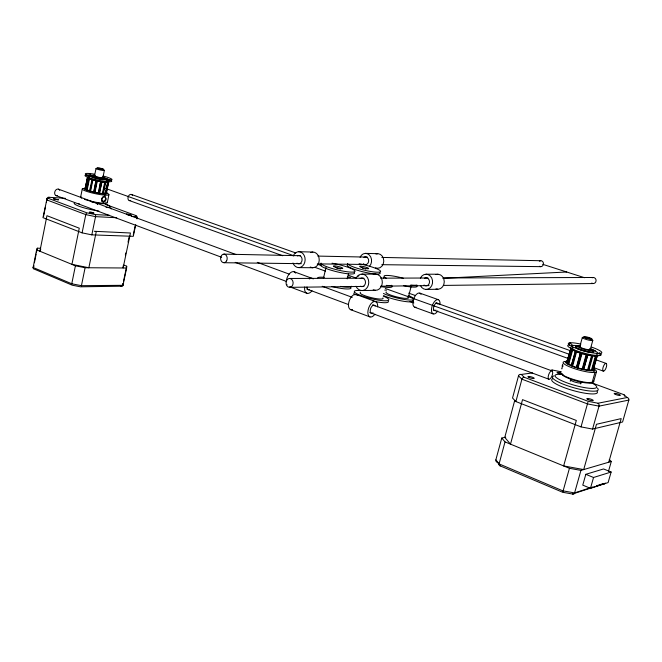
<?xml version="1.0" encoding="UTF-8"?>
<svg xmlns="http://www.w3.org/2000/svg" width="662" height="662" viewBox="0 0 662 662"><rect width="100%" height="100%" fill="white"/><g stroke="black" fill="none" stroke-linecap="round" stroke-linejoin="round"><path stroke-width="0.99" d="M136.968 218.774L136.968 217.302L135.031 216.59M40.365 248.258L37.295 248.184L36.6 249.88L33.125 267.489L71.761 283.775L81.434 285.678L122.983 285.314L126.624 268.002L126.699 266.215L123.827 265.065M122.983 285.314L123.082 283.41M123.24 265.636L123.107 267.978L130.447 232.999L94.244 231.286M33.067 267.754A1.763 1.63 -39.2 0 0 34.556 269.235L72.224 285.19L80.466 286.812L121.038 286.207M87.384 189.704L86.408 189.713M34.416 262.764L36.145 254.018M36.526 252.073L37.295 248.184M43.609 216.16L45.355 207.289M46.323 202.365L47.101 198.426A1.754 1.605 74.6 0 1 49.046 197.301L65.447 198.327M80.632 197.144L82.262 188.984M87.409 177.474L85.117 188.835A10.915 1.498 12 0 0 85.166 188.951L87.467 177.582L89.684 178.318L88.749 178.326M85.233 188.819L87.732 177.499L88.427 177.615M85.249 188.993L88.013 177.06A10.931 1.415 12.1 0 0 96.942 180.867L97.248 180.916M88.807 178.335L86.366 189.754A10.915 1.498 12 0 0 86.73 189.92L89.039 178.525L91.613 179.121L92.068 179.385L89.511 190.929A10.915 1.498 12 0 0 90.106 191.111L90.545 191.194M89.701 190.706L87.144 190.027L89.494 178.641M90.106 191.111L92.423 179.7L94.683 180.056L95.998 180.569L93.673 191.98L90.644 191.194L92.887 179.783M93.516 176.224L94.335 175.207M71.761 283.775L75.41 265.793L36.6 249.88M135.743 224.617L133.277 236.317L91.819 234.861L82.096 232.858L85.795 214.62A1.796 0.703 -74.6 0 1 86.3 213.354M94.376 176.589L96.015 168.537M95.005 192.319L97.331 180.908L100.533 181.512L98.29 192.965L94.633 192.286A10.915 1.498 12 0 1 93.921 192.121L95.998 180.569M94.633 192.286L96.958 180.867A10.931 1.415 12.1 0 0 108.7 181.727L106.45 193.139A10.915 1.498 12 0 0 106.383 193.023M99.532 193.213L99.391 193.196A10.915 1.498 12 0 1 98.704 193.081L100.69 181.595M99.391 193.196L101.857 181.81M97.388 204.533L97.802 202.522M102.734 178.392L104.373 170.341A4.278 0.521 12.2 0 0 98.58 168.603A4.278 0.521 12.2 0 0 97.662 169.323A4.278 0.521 12.2 0 0 104.339 170.391M126.624 268.002L85.1 267.729L81.434 285.678A1.779 0.679 -83.5 0 1 81.352 286.042M91.819 234.861L95.535 216.648A1.796 0.695 -82.4 0 0 95.576 215.291M102.42 193.519L104.753 182.149L101.998 181.62L99.507 193.056L102.891 193.627A10.915 1.498 12 0 0 103.413 193.66L105.738 182.232L107.923 181.653M102.891 193.627L105.225 182.249L104.786 182.158M96.238 231.7L88.857 267.754L71.943 264.37L79.266 228.2L46.944 215.696L39.919 251.237L40.796 249.011M101.592 200.909L103.454 201.877L103.181 203.234L101.857 203.615M103.355 201.538A2.507 1.821 90 0 1 101.989 198.401A2.507 1.821 90 0 1 104.339 196.722L104.836 195.125L103.851 193.892M105.233 178.293A13.67 1.754 12.1 0 1 108.303 181.678L105.903 193.602A10.915 1.498 12 0 1 105.655 193.643L105.217 193.577L107.542 182.24L105.589 181.901M107.608 181.628L107.939 179.998L106.474 180.362M105.655 193.643L107.98 182.307M105.854 193.544L108.022 182.166M105.159 192.973L106.143 193.122L108.676 181.851M107.31 202.638L108.924 194.727M125.35 254.969L125.763 252.992M128.039 242.127L129.073 237.186M123.504 281.383L126.699 266.215M133.31 234.737L135.139 226.015M323.404 278.479L326.052 267.316M347.236 278.859L348.444 273.853M408.264 297.875L411.267 285.876M498.784 463.988L497.601 462.481A2.234 2.135 31.1 0 1 495.855 459.833L501.779 438.037L505.76 437.168M514.705 400.51L504.775 437.383L510.501 444.152L522.533 399.649L576.321 420.453L563.643 465.932L583.702 469.581L596.47 424.284L621.196 418.599L608.767 462.208M501.779 438.037L505.023 441.902L499.09 463.897A2.234 1.597 -59 0 0 500.331 465.882M515.888 401.561L521.921 379.177L518.512 375.834L512.537 398.036L515.888 401.561L581.021 426.891L592.564 429.075L622.578 421.992L628.826 400.096L599.019 406.137L587.451 403.894L521.921 379.177M587.881 402.339L587.641 403.208M569.428 344.819L569.982 342.8L572.696 345.432M567.425 361.378L571.066 348.146M568.302 363.016L567.119 362.635L571.058 348.452M571.745 349.47L567.822 363.711A13.852 2.499 15.5 0 0 568.203 363.968L568.732 364.15M567.864 363.637L571.951 349.428L572.862 349.528M568.203 363.968L572.125 349.718L574.451 350.363M572.688 349.9L568.766 364.158L571.803 365.292L571.289 365.465L575.725 350.992M576.445 346.756L577.81 345.556M584.215 353.856L586.143 354.683L582.171 369.007L577.537 367.832A13.852 2.499 15.5 0 1 576.66 367.559L572.059 365.887A13.852 2.499 15.5 0 1 571.356 365.59L575.22 351.257M572.059 365.887L576.006 351.588L578.911 352.217M572.647 366.028L576.594 351.729M570.222 381.295L570.768 379.301M579.581 347.434L582.328 337.479M576.362 367.377L580.384 352.995L579.697 352.507M576.66 367.559L580.392 353.144M577.537 367.832L581.509 353.508L581.939 353.591M578.034 367.898L581.997 353.574L583.611 353.707M582.196 369.032L582.634 369.197L586.648 354.873L586.193 354.716M582.668 369.206L582.634 369.197A13.852 2.499 15.5 0 0 583.545 369.404L587.773 355.105M580.69 383.927L581.244 381.949M590.049 350.281L592.796 340.384A5.428 0.869 15.3 0 0 585.216 337.504A5.428 0.869 15.3 0 0 584.67 338.919A5.428 0.869 15.3 0 0 592.796 340.384M588.932 370.29L588.849 370.281A13.852 2.499 15.5 0 1 588.146 370.207L587.558 370.033L591.538 355.726L589.817 355.105M592.804 352.532L592.275 350.653M588.146 370.207L592.134 355.891L591.563 355.734M588.849 370.281L592.871 355.883L592.457 355.403M596.354 356.032L592.374 370.29A13.852 2.499 15.5 0 1 591.994 370.348L591.431 370.232L595.411 355.966M591.994 370.348L596.131 355.875L594.915 355.279M593.533 367.352L594.327 364.514M594.857 362.619L595.643 359.78M596.172 357.894L596.967 355.055M592.142 369.379L593.028 369.578L597.356 355.436M599.689 355.511L600.26 353.467L596.619 353.88M495.921 459.85L499.09 463.897L563.097 490.964L569.436 468.307L505.023 441.902M581.021 426.891L587.451 403.894M593.649 381.817L596.52 371.539M563.089 490.981L562.865 491.783M563.114 490.881L574.591 492.909L580.93 470.392L611.307 461.464L609.263 459.486M592.564 429.075L599.019 406.137M585.82 474.315L582.767 485.13L590.463 488.324L608.113 482.581L611.134 472.014L603.554 468.953L585.82 474.315L593.541 477.484L611.134 472.014M590.463 488.324L593.541 477.484M608.519 471.245L611.307 461.464M33.125 267.489L33.845 265.677M49.062 197.259L48.533 198.41L86.912 212.841L95.22 214.579L109.371 215.324M47.101 198.426L42.956 217.641L82.096 232.858M588.41 369.719L588.94 370.207M104.679 192.973L105.746 193.511M602.395 484.278L572.481 494.017L562.7 492.28L500.315 465.94L499.636 465.072M574.591 492.909L592.747 487.017M596.57 485.776L603.256 483.599M628.892 400.113A2.259 2.176 13.5 0 0 627.137 397.523L598.009 403.232L588.146 401.313L524.23 377.282L521.3 374.444L532.48 372.913M595.974 356.082L599.449 355.535M564.835 361.543L566.97 361.212M589.933 382.917L592.118 382.603L594.956 372.441L593.334 370.737M550.776 370.406L552.811 370.124L560.813 371.713M442.886 278.297L566.713 271.999M361.932 290.552L375.553 290.32M426.063 289.451L437.789 289.253M289.584 287.349A4.444 3.542 89.4 0 0 292.662 280.705A4.444 3.542 89.4 0 0 286.522 280.663A4.444 3.542 89.4 0 0 289.584 287.349L363.959 286.423M380.485 286.216L429.034 285.603M443.49 285.421L593.268 283.551M595.957 356.082L593.5 355.453M289.575 278.462L363.959 278.222M380.485 278.164L428.008 278.015M443.499 277.966L593.293 277.486M361.932 274.118L375.553 274.134M426.088 274.209L437.814 274.225M298.761 267.622L312.894 267.738M223.905 262.715L301.309 263.675M317.826 263.881L366.334 264.486M381.817 264.676L540.763 266.654M223.888 254.125L300.275 255.714M317.818 256.086L367.369 257.113M381.817 257.419L540.78 260.729M298.744 251.709L312.886 252.057M365.449 253.372L377.671 253.687M568.857 363.752L568.037 363.661M588.832 369.644L591.431 370.232M116.76 217.74L95.535 216.648L85.795 214.62L46.472 199.783A1.763 1.672 -46.3 0 1 48.525 198.459M131.614 216.507L135.66 216.714L135.669 215.473L105.581 204.434M588.427 354.84L587.765 354.906L583.776 369.28L587.558 370.033M107.873 181.719L108.551 181.843M568.319 362.569L567.615 362.437M569.436 468.307L580.93 470.392M596.106 355.163L597.083 355.395M85.539 189.067L87.028 189.464M75.41 265.793L85.1 267.729M570.975 348.121L566.738 362.28A13.852 2.499 15.5 0 0 566.73 362.453L570.967 348.427M128.105 214.877C138.11 216.524 121.709 212.212 127.874 214.819M105.217 193.577L102.941 193.287L103.429 193.602M571.364 348.535L572.332 348.866M107.592 182.05L108.179 182.215M592.407 369.073L593.392 369.388M542.716 264.312L584.529 277.709M419.824 293.125L438.401 299.696M131.457 194.479L295.84 252.983M408.669 293.134L415.479 295.558M435.91 302.832L570.139 350.603M596.404 359.946L606.127 363.413A4.104 1.514 -70.2 0 1 605.2 369.702A4.104 1.514 -70.2 0 1 602.784 368.66A4.104 1.514 -70.2 0 1 606.127 363.413M104.323 187.967L293.911 255.789M317.247 264.138L321.136 265.528M348.361 275.268L356.139 278.048M385.309 288.483L570.04 354.567M129.206 200.52L282.699 255.747M314.764 267.283L325.447 271.13M409.968 301.541L413.849 302.939M433.279 309.932L568.319 358.523M593.574 367.609L603.289 371.101M414.611 307.201L433.147 313.912M294.193 271.784L312.381 278.445M356.214 294.491L375.619 301.591M591.762 382.884L623.496 394.527L627.146 397.465M58.521 189.175L235.929 254.506M257.253 262.359L289.244 274.134M322.212 286.274L352.258 297.346M372.623 304.843L551.967 370.885A4.452 1.787 -69.7 0 1 551.09 377.688A4.452 1.787 -69.7 0 1 548.202 376.595A4.452 1.787 -69.7 0 1 551.967 370.885M56.129 195.613L221.671 257.303M235.225 262.351L286.53 281.466M306.862 289.046L348.485 304.553M369.785 312.489L548.881 379.227M289.699 286.828L306.887 293.274M350.595 309.659L369.95 316.908M105.771 182.24L105.258 182M574.856 350.504L575.601 350.877M591.24 369.727L592.358 370.215M89.577 173.527L91.24 175.422M88.931 175.116L90.007 176.406M499.123 464.418L499.462 464.856M103.106 178.293L103.429 179.725A7.381 0.943 12.1 0 1 92.688 177.342A7.381 0.943 12.1 0 1 94.774 176.365M130.687 200.404A3.227 2.251 -70.6 0 1 128.023 198.923A3.227 2.251 -70.6 0 1 129.537 194.86A3.227 2.251 -70.6 0 1 132.483 195.571M57.42 195.638A3.434 2.549 -69.5 0 1 54.689 193.61A3.434 2.549 -69.5 0 1 56.477 189.489A3.434 2.549 -69.5 0 1 59.712 190.35M415.993 307.242A7.505 3.749 -70.3 0 1 413.824 298.496A7.505 3.749 -70.3 0 1 421.024 294.358M437.781 310.999A7.58 3.682 -70.3 0 1 431.607 311.653A7.58 3.682 -70.3 0 1 435.513 300.515A7.58 3.682 -70.3 0 1 440.015 304.628M435.902 310.097A3.98 1.936 -70.3 0 1 433.527 308.922A3.98 1.936 -70.3 0 1 435.323 303.808A3.98 1.936 -70.3 0 1 437.954 304.255M286.381 281.78A7.836 4.551 -69.6 0 1 290.006 273.116A7.836 4.551 -69.6 0 1 295.707 273.116M287.018 284.834A7.836 4.551 -69.6 0 1 286.853 284.47M309.311 278.967A7.911 4.493 -69.6 0 1 313.209 278.95M312.001 290.759A7.911 4.493 -69.6 0 1 306.58 293.142A7.911 4.493 -69.6 0 1 304.702 286.994M309.427 289.666A4.154 2.358 -69.6 0 1 306.994 287.01M352.548 309.584A8.085 4.353 -69.7 0 1 349.213 300.829A8.085 4.353 -69.7 0 1 357.455 295.509M374.94 314.202A8.167 4.278 -69.7 0 1 368.022 314.21A8.167 4.278 -69.7 0 1 372.4 302.385A8.167 4.278 -69.7 0 1 377.646 306.895M373.037 312.795A4.286 2.251 -69.7 0 1 370.257 311.703A4.286 2.251 -69.7 0 1 371.928 306.283A4.286 2.251 -69.7 0 1 375.097 306.101M592.126 277.759A3.029 2.805 -89.5 0 1 596.081 280.738A3.029 2.805 -89.5 0 1 591.754 283.063M539.331 261.209A2.962 2.673 -87.8 0 1 542.757 261.689A2.962 2.673 -87.8 0 1 542.865 265.512A2.962 2.673 -87.8 0 1 539.48 266.298M360.078 257.278A7.398 6.132 -89.1 0 1 369.313 254.986A7.398 6.132 -89.1 0 1 369.47 266.347M363.901 257.377A3.881 3.219 -89.1 0 1 368.072 258.503A3.881 3.219 -89.1 0 1 367.617 263.633A3.881 3.219 -89.1 0 1 363.339 263.724M375.958 253.993A7.299 6.082 -89 0 1 383.77 261.192A7.299 6.082 -89 0 1 375.544 267.82M293.175 255.904A7.961 6.372 -89.3 0 1 302.939 253.612A7.961 6.372 -89.3 0 1 302.592 266.008A7.961 6.372 -89.3 0 1 292.976 263.004M297.362 255.88A4.179 3.343 -89.3 0 1 302.095 259.934A4.179 3.343 -89.3 0 1 296.948 263.186M310.677 252.578A7.836 6.322 -89.3 0 1 319.233 260.133A7.836 6.322 -89.3 0 1 310.271 267.043M355.982 278.388A8.217 6.802 89.5 0 1 366.285 276.013A8.217 6.802 89.5 0 1 366.285 288.69A8.217 6.802 89.5 0 1 355.982 286.241M360.219 278.545A4.311 3.575 89.5 0 1 365.507 282.194A4.311 3.575 89.5 0 1 360.451 286.249M373.658 274.465A8.093 6.744 89.6 0 1 382.313 282.542A8.093 6.744 89.6 0 1 373.194 289.791M420.378 278.172A7.621 6.512 89.7 0 1 430.25 275.963A7.621 6.512 89.7 0 1 430.234 287.722A7.621 6.512 89.7 0 1 420.37 285.454M424.441 278.313A4.005 3.418 89.7 0 1 428.819 279.438A4.005 3.418 89.7 0 1 428.496 284.668A4.005 3.418 89.7 0 1 424.028 285.024M435.993 274.531A7.514 6.463 89.7 0 1 444.276 281.764A7.514 6.463 89.7 0 1 435.977 288.938M107.004 202.142A13.629 1.961 11.9 0 1 100.359 202.961A13.629 1.961 11.9 0 1 84.529 199.345M81.774 198.17A13.629 1.961 11.9 0 1 81.021 196.722M105.928 199.419A2.813 2.036 -88 0 1 103.454 201.86M103.454 201.844A2.83 2.292 -69.7 0 1 101.567 200.396M105.92 198.468A2.689 1.456 -73.1 0 1 105.788 199.394M104.579 196.424A2.813 1.597 -72.3 0 1 105.581 198.575M102.039 198.492A2.813 1.862 -53.4 0 1 104.513 196.639M106.226 192.857A13.645 1.887 12 0 1 104.282 195.083A13.645 1.887 12 0 1 85.961 191.128A13.645 1.887 12 0 1 85.861 188.463M101.758 200.28A2.706 2.292 -65.2 0 1 101.874 198.435M102.213 177.184A4.27 0.546 12.2 0 1 98.969 177.358A4.27 0.546 12.2 0 1 94.947 175.711M105.457 202.969A11.924 1.721 11.9 0 1 91.538 201.935M106.383 192.51A11.941 1.638 12 0 1 95.204 192.551A11.941 1.638 12 0 1 85.712 188.049M108.303 181.678A13.67 1.754 12.1 0 1 87.707 177.217A13.67 1.754 12.1 0 1 92.399 175.513M103.106 176.018A13.67 1.738 12.2 0 1 109.362 180.089A13.67 1.738 12.2 0 1 87.789 175.488A13.67 1.738 12.2 0 1 94.558 174.197M102.66 177.573A10.799 1.382 12.1 0 1 108.891 180.395M88.509 176.365A10.799 1.382 12.1 0 1 88.269 176.216M87.872 175.72A10.799 1.382 12.1 0 1 93.756 175.72M105.01 178.955A7.381 0.943 12.1 0 1 104.977 179.766M102.262 177.962A7.381 0.943 12.1 0 1 103.504 178.351M102.353 177.548A7.39 0.943 12.1 0 1 103.984 179.344A7.39 0.943 12.1 0 1 92.986 177.002A7.39 0.943 12.1 0 1 94.856 175.951M102.825 176.969A6.529 0.828 12.2 0 1 103.198 178.301A6.529 0.828 12.2 0 1 93.797 176.249A6.529 0.828 12.2 0 1 95.055 175.281M104.306 196.879A2.507 1.647 -51.9 0 1 105.721 198.708A2.507 1.647 -51.9 0 1 103.404 201.248M593.508 381.039A17.295 3.269 15.6 0 1 575.634 380.104A17.295 3.269 15.6 0 1 561.161 371.787M594.36 369.305A17.32 3.136 15.6 0 1 589.494 372.251A17.32 3.136 15.6 0 1 567.268 365.78A17.32 3.136 15.6 0 1 567.566 361.502M562.179 366.144A3.558 1.514 -83.3 0 1 562.857 364.075M561.98 368.312A3.426 0.679 -72.4 0 1 562.485 366.252M580.301 346.433A5.428 0.902 15.4 0 0 584.62 348.924A5.428 0.902 15.4 0 0 590.041 349.172A9.376 1.572 15.4 0 1 591.323 352.002A9.376 1.572 15.4 0 1 577.694 348.262A9.376 1.572 15.4 0 1 580.094 346.483M570.743 347.906A13.885 2.358 15.4 0 0 583.454 354.071A13.885 2.358 15.4 0 0 597.405 355.246L593.45 369.619A13.852 2.499 15.5 0 0 593.442 369.437M591.282 382.231A15.127 2.871 15.6 0 1 574.98 380.584A15.127 2.871 15.6 0 1 562.352 373.732M593.309 368.32A15.152 2.731 15.5 0 1 579.449 368.643A15.152 2.731 15.5 0 1 567.466 361.162M599.118 352.614A17.361 2.921 15.4 0 1 584.662 353.251A17.361 2.921 15.4 0 1 569.684 344.794M593.384 349.991A17.361 2.921 15.4 0 1 595.32 350.761M591.571 347.12A17.361 2.896 15.4 0 1 597.786 353.5A17.361 2.896 15.4 0 1 570.818 345.92A17.361 2.896 15.4 0 1 580.905 344.124M589.784 348.849A13.72 2.309 15.4 0 1 597 353.814M573.466 347.972A13.72 2.309 15.4 0 1 578.654 345.936M591.34 350.355A9.376 1.572 15.4 0 1 591.613 352.556A9.376 1.572 15.4 0 1 580.02 349.826A9.376 1.572 15.4 0 1 576.188 346.797M590.148 348.369A8.3 1.382 15.4 0 1 590.711 350.637A8.3 1.382 15.4 0 1 578.911 347.393A8.3 1.382 15.4 0 1 580.417 345.696M561.873 368.908A3.178 1.084 -55.9 0 1 561.864 368.709M562.758 366.425A3.178 1.084 -55.9 0 1 563.122 365.879M71.695 284.147A1.779 0.695 -73.2 0 1 71.744 283.783M122.933 285.57A1.721 1.597 68.8 0 1 121.038 286.373M33.87 266.463A1.738 1.581 70.7 0 1 33.787 265.859M123.033 283.667A1.713 1.539 -49.5 0 1 122.818 284.039M98.87 211.037A18.718 2.797 11.9 0 1 80.342 206.701A18.718 2.797 11.9 0 1 74.641 202.738M97.057 203.731A4.253 0.621 11.9 0 1 97.38 204.219M79.548 204.053A18.726 2.764 11.9 0 1 78.315 203.573M110.637 207.785A18.726 2.764 11.9 0 1 111.133 208.944M104.05 203.54A17.03 2.491 11.9 0 1 106.028 207.529M135.652 216.764A1.738 1.622 73.5 0 1 137.017 218.766M135.66 215.522A1.721 1.581 -56.9 0 1 137.034 217.037M521.879 379.169A2.259 1.638 -62.3 0 1 524.213 377.34M518.445 375.817A2.259 2.193 27.6 0 1 521.275 374.502M598.001 403.29A2.325 1.655 -87.3 0 1 599.06 406.154M623.736 394.618A2.201 1.506 -63.3 0 1 624.655 396.207M551.347 370.447A2.143 1.465 -85.5 0 1 552.315 370.025M560.995 374.187A3.128 0.596 15.5 0 1 557.015 372.541A3.128 0.596 15.5 0 1 561.037 373.037M597.124 391.383A23.749 4.651 15.7 0 1 573.424 390.621A23.749 4.651 15.7 0 1 552.472 378.887M580.864 382.371A5.404 1.034 15.7 0 1 575.551 382.28A5.404 1.034 15.7 0 1 570.95 379.591M597.414 388.089A23.758 4.601 15.7 0 1 574.111 387.824A23.758 4.601 15.7 0 1 553.953 375.908M590.761 382.363A21.606 4.146 15.7 0 1 589.834 388.313A21.606 4.146 15.7 0 1 559.887 379.814A21.606 4.146 15.7 0 1 563.114 374.518M605.225 483.003A2.234 2.118 20.2 0 1 602.412 484.22M574.633 492.942A2.317 1.605 88.7 0 1 572.498 493.96M408.065 297.271A11.502 1.912 14 0 1 396.943 296.957A11.502 1.912 14 0 1 386.269 291.942M416.886 285.024A17.286 2.681 14 0 1 410.763 284.983M386.434 278.305A17.286 2.681 14 0 1 386.823 275.433A17.286 2.681 14 0 1 403.373 278.247M416.737 285.57A17.286 2.706 14 0 1 403.704 285.736M383.646 278.47A17.286 2.706 14 0 1 384.349 277.469M408.206 295.509A17.253 2.871 14 0 1 408.322 299.952A17.253 2.871 14 0 1 383.439 293.456M384.754 290.072A17.253 2.871 14 0 1 386.476 290.204M413.055 300.217A17.253 2.896 14 0 1 403.928 301.326A17.253 2.896 14 0 1 383.712 295.649M347.269 277.121A16.939 2.764 13.7 0 1 350.504 277.312M359.085 263.757A16.972 2.582 13.7 0 1 380.336 270.841A16.972 2.582 13.7 0 1 365.225 270.394A16.972 2.582 13.7 0 1 347.649 263.418M379.649 272.413A16.972 2.607 13.7 0 1 363.57 271.95A16.972 2.607 13.7 0 1 347.782 264.808M362.602 268.284A4.717 0.72 13.7 0 1 363.239 268.416M365.167 268.913A4.717 0.72 13.7 0 1 365.772 269.095M336.569 268.069A4.857 0.77 13.5 0 1 338.241 268.449M339.829 268.904A4.857 0.77 13.5 0 1 340.4 269.103M332.043 263.211A17.485 2.739 13.5 0 1 354.658 270.543A17.485 2.739 13.5 0 1 339.225 270.336A17.485 2.739 13.5 0 1 321.078 263.071M354.137 272.322A17.477 2.764 13.5 0 1 337.132 271.842A17.477 2.764 13.5 0 1 321.293 264.494M351.431 286.249A17.452 2.929 13.5 0 1 340.599 286.381M317.528 278.396A17.452 2.929 13.5 0 1 324.33 277.37M350.546 287.142A17.444 2.954 13.5 0 1 331.695 286.464M383.257 296.113A17.775 3.045 13.8 0 1 383.687 300.755A17.775 3.045 13.8 0 1 358.63 294.64A17.775 3.045 13.8 0 1 360.881 290.643M388.271 301.235A17.766 3.07 13.8 0 1 372.987 301.119M355.08 294.896A17.766 3.07 13.8 0 1 354.451 292.753M391.813 285.322A17.808 2.847 13.8 0 1 386.318 285.38M358.001 276.443A17.808 2.847 13.8 0 1 358.945 275.64M391.54 285.612A17.808 2.871 13.8 0 1 381.585 286.72M382.909 297.925A11.85 2.027 13.8 0 1 371.175 297.61A11.85 2.027 13.8 0 1 360.467 292.447M93.872 213.123C87.682 213.512 87.732 210.334 93.872 213.123M58.355 199.825L53.308 198.757L58.339 199.858M589.941 338.489L585.746 337.339L589.941 338.489M102.031 168.992L98.696 168.28L102.014 169.009M226.644 260.795A4.295 3.302 -89.5 0 0 224.12 254.134A4.295 3.302 -89.5 0 0 220.934 260.332A4.295 3.302 -89.5 0 0 226.644 260.795M98.481 168.578A3.418 0.414 12.2 0 0 103.694 169.373A3.418 0.414 12.2 0 0 98.903 167.933A3.418 0.414 12.2 0 0 98.481 168.578M585.589 337.918A4.344 0.695 15.3 0 0 592.035 339.068A4.344 0.695 15.3 0 0 585.911 336.768A4.344 0.695 15.3 0 0 585.589 337.918M588.113 399.641A3.36 0.679 15.9 0 0 593.235 400.543A3.36 0.679 15.9 0 0 588.7 398.59A3.36 0.679 15.9 0 0 588.113 399.641M615.362 394.395A3.236 0.621 16 0 0 620.352 395.355A3.236 0.621 16 0 0 616.099 393.493A3.236 0.621 16 0 0 615.362 394.395M529.145 377.514A3.244 0.645 15.3 0 0 534.184 378.399A3.244 0.645 15.3 0 0 529.914 376.562A3.244 0.645 15.3 0 0 529.145 377.514M361.692 267.498A4.717 0.72 13.7 0 0 368.717 268.573A4.717 0.72 13.7 0 0 361.998 266.298A4.717 0.72 13.7 0 0 361.692 267.498M335.46 267.266A4.857 0.761 13.5 0 0 342.775 268.367A4.857 0.761 13.5 0 0 335.94 266.025A4.857 0.761 13.5 0 0 335.46 267.266"/></g></svg>
